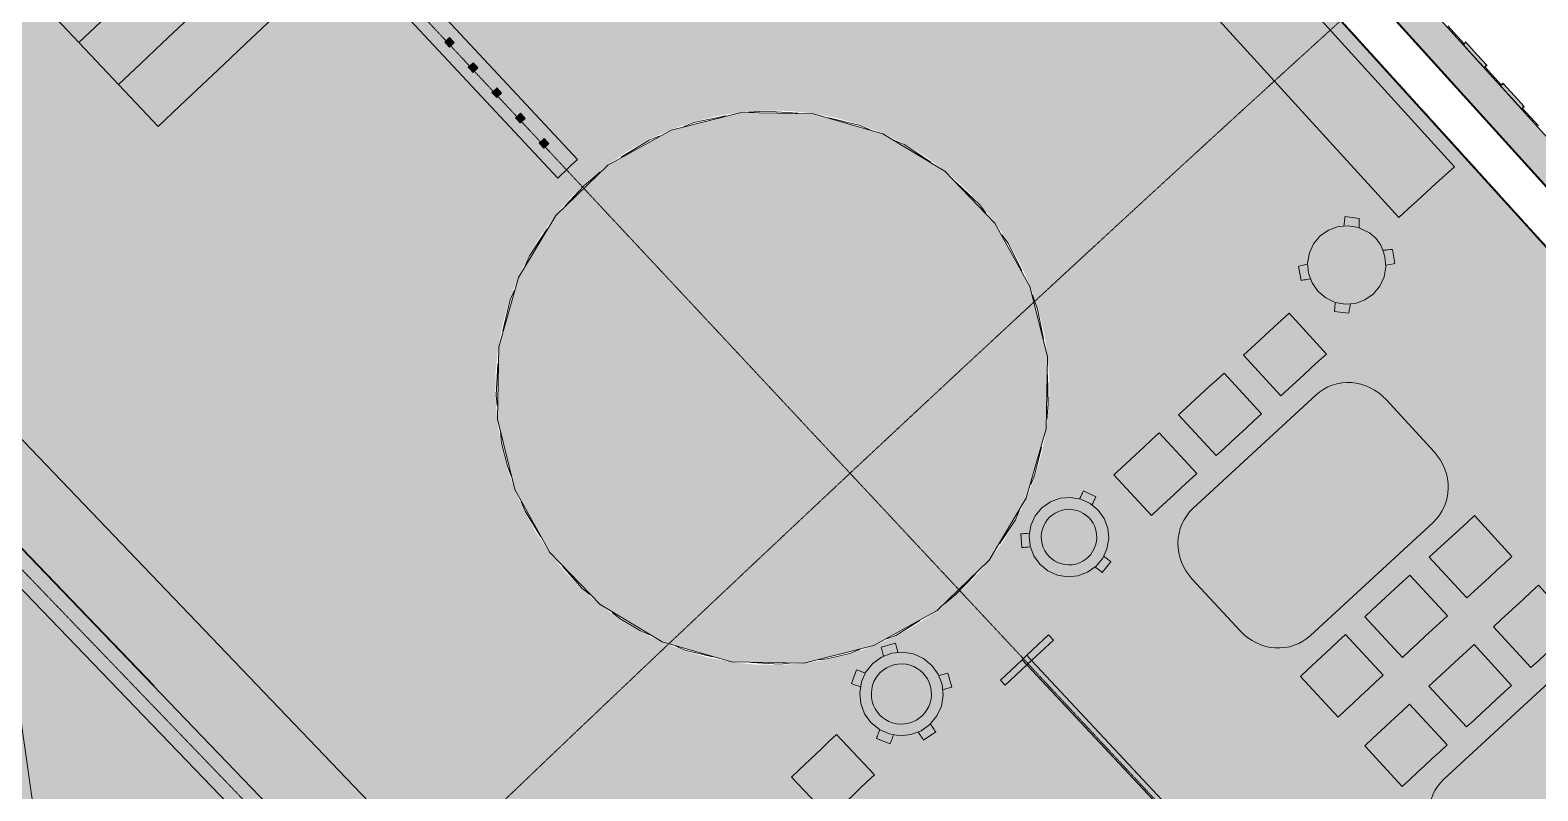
# Model space of a CAD drawing. Header units: millimetres. Extents: x -31757 to 121236, y -27283 to 63658.
# Drawn here: x 64712 to 71250, y 45878 to 49174 of the extents above; entities that cross this region are included whole.
import ezdxf

# ---------------------------------------------------------------- set-up
doc = ezdxf.new("R2010")
doc.units = ezdxf.units.MM
doc.linetypes.add('DASHDOT', pattern=[3.556, 2.54, -0.508, 0, -0.508])
for name, color, linetype, lineweight in [('01_切断（構造・壁）', 7, 'Continuous', 35), ('02_切断（家具）', 8, 'Continuous', 18), ('06_部屋の色', 8, 'Continuous', 0), ('10_見えがかり', 7, 'Continuous', 13), ('11_見えがかり（家具）', 8, 'Continuous', 9), ('40_通り芯', 1, 'DASHDOT', 9), ('70_断面の位置', 6, 'DASHDOT', 9)]:
    doc.layers.add(name, color=color, linetype=linetype, lineweight=lineweight)

msp = doc.modelspace()

# ---------------------------------------------------------------- hatches: boundary and pattern name
at = {"layer": '01_切断（構造・壁）'}
for points in [[(70565, 49510.1), (73320.2, 46470.6), (73321.4, 46469.1), (73321.4, 46469.1), (73321.4, 46469.1), (73320.1, 46467.8), (73308.5, 46457.3), (73267.7, 46420.3), (73215.3, 46372.8), (73213.8, 46371.6), (73212.5, 46373), (70457.2, 49412.7), (68151, 51956.8), (66058.9, 54264.9), (65921.6, 54416.4), (65920.4, 54417.8), (65920.4, 54417.8), (65920.4, 54417.8), (65921.7, 54419.1), (65946.3, 54441.4), (65985.6, 54477), (65985.7, 54477.2), (66026.5, 54514.1), (66026.5, 54514.1), (66026.5, 54514.1), (66027.9, 54515.3), (66027.9, 54515.3), (66027.9, 54515.3), (66029.2, 54514), (66769.2, 53697.6), (70454.3, 49632.2), (70540, 49537.6), (70564.8, 49510.3), (70564.8, 49510.3)], [(70986.5, 49067.4), (71027.8, 49021.9), (71022.7, 49017.3), (71016.7, 49011.8), (70975.4, 49057.3), (70926, 49111.8), (70931.1, 49116.4), (70937.1, 49121.9)], [(71148.4, 48888.8), (71189.9, 48843.1), (71184.8, 48838.4), (71178.8, 48833), (71137.3, 48878.8), (71088.1, 48933), (71093.2, 48937.6), (71099.2, 48943.1)]]:
    msp.add_hatch(color=7, dxfattribs=at).paths.add_polyline_path(points)
at = {"layer": '02_切断（家具）'}
for points in [[(66509.6, 49122.3), (66526.3, 49137.9), (66530.9, 49142.2), (66547, 49125.1), (66551.4, 49120.3), (66534.8, 49104.7), (66530.1, 49100.4), (66514.1, 49117.5)], [(66612.1, 49012.7), (66628.7, 49028.3), (66633.4, 49032.7), (66649.4, 49015.6), (66653.9, 49010.8), (66637.2, 48995.2), (66632.6, 48990.8), (66616.6, 49007.9)], [(66714.5, 48903.2), (66731.1, 48918.7), (66735.8, 48923.1), (66751.8, 48906), (66756.3, 48901.2), (66739.7, 48885.7), (66735, 48881.3), (66719.1, 48898.3)], [(66817, 48793.6), (66833.6, 48809.1), (66838.3, 48813.5), (66854.2, 48796.5), (66858.8, 48791.6), (66842.2, 48776.1), (66837.5, 48771.7), (66821.6, 48788.8)], [(66919.5, 48684.1), (66936, 48699.5), (66940.7, 48704), (66956.6, 48687), (66961.2, 48682.1), (66944.7, 48666.6), (66940, 48662.2), (66924.1, 48679.2)]]:
    msp.add_hatch(color=8, dxfattribs=at).paths.add_polyline_path(points)
at = {"layer": '06_部屋の色', "true_color": 0xe9dfcf}
for points in [[(65518, 54580.1), (74066.1, 45167.3), (73035.6, 44217.5), (73059.3, 44191.8), (72028.9, 43242.2), (72005, 43267.7), (68750.7, 46747.5), (68802.2, 46797.3), (68871, 46876.4), (68932.6, 46961.2), (68986.6, 47051.1), (69032.6, 47145.3), (69070.2, 47243.1), (69099, 47343.9), (69119, 47446.8), (69130, 47551.1), (69131.8, 47655.9), (69124.5, 47760.5), (69108.1, 47864), (69082.8, 47965.7), (69048.6, 48064.8), (69006, 48160.6), (68955.2, 48252.3), (68896.6, 48339.2), (68830.6, 48420.7), (68757.8, 48496.1), (68678.6, 48564.8), (68593.8, 48626.5), (68504, 48680.4), (68409.8, 48726.4), (68311.9, 48764), (68211.1, 48792.9), (68108.2, 48812.9), (68004, 48823.8), (67899.1, 48825.7), (67794.6, 48818.3), (67691, 48801.9), (67589.3, 48776.6), (67490.2, 48742.5), (67394.4, 48699.8), (67302.7, 48649), (67215.8, 48590.4), (67134.4, 48524.4), (67110.5, 48501.4), (63320, 52554.5)], [(61585.6, 50908.4), (63320, 52554.5), (67110.5, 48501.4), (67059, 48451.6), (66990.2, 48372.5), (66928.6, 48287.7), (66874.6, 48197.8), (66828.6, 48103.6), (66791.1, 48005.7), (66762.2, 47904.9), (66742.2, 47802), (66731.2, 47697.8), (66729.4, 47593), (66736.7, 47488.4), (66753.1, 47384.9), (66778.4, 47283.1), (66812.6, 47184), (66855.2, 47088.3), (66906, 46996.6), (66964.7, 46909.7), (67030.6, 46828.2), (67103.4, 46752.8), (67182.6, 46684), (67267.4, 46622.4), (67357.2, 46568.4), (67451.5, 46522.4), (67549.3, 46484.9), (67650.1, 46456), (67753, 46436), (67857.2, 46425), (67962.1, 46423.2), (68066.6, 46430.5), (68170.2, 46446.9), (68271.9, 46472.3), (68371, 46506.4), (68466.8, 46549), (68558.5, 46599.9), (68645.4, 46658.5), (68726.8, 46724.4), (68750.7, 46747.5), (72005, 43267.7), (70988.4, 42303), (71012.5, 42277.6), (69996.1, 41313.1), (69971.8, 41338.3), (60493.7, 51180.5), (60929.3, 51593.9)], [(67967.2, 39379.3), (58346, 49081.7), (60493.7, 51180.5), (69971.8, 41338.3), (68969.5, 40358.8), (68994, 40333.7), (67991.8, 39354.4)]]:
    msp.add_hatch(color=8, dxfattribs=at).paths.add_polyline_path(points)
at = {"layer": '06_部屋の色', "true_color": 0x6fa96e}
h = msp.add_hatch(color=8, dxfattribs=at)
h.paths.add_polyline_path([(63901.6, 51933.9), (64015.3, 52040.2), (64244.4, 52253.9), (64474, 52467.2), (64703.8, 52680.2), (64934, 52892.8), (65164.5, 53105), (65395.3, 53316.9), (65626.5, 53528.5), (65857.9, 53739.7), (66089.8, 53950.5), (73081.4, 46251.4), (72861.5, 46051.3), (72641.8, 45851), (72422.5, 45650.2), (72203.5, 45449.2), (71984.8, 45247.8), (71766.4, 45046), (71548.3, 44843.9), (71330.5, 44641.5), (71113, 44438.8), (71005.1, 44337.9), (71005.1, 44337.9), (71005.1, 44337.9), (71005.1, 44337.9), (70895.9, 44235.7), (70679, 44032.3), (70462.5, 43828.5), (70246.3, 43624.4), (70030.4, 43420), (69814.8, 43215.3), (69599.5, 43010.2), (69384.6, 42804.8), (69169.9, 42599), (68955.6, 42393), (61741.6, 49884.2), (61967.4, 50101.3), (62193.6, 50318.2), (62420.2, 50534.6), (62647.1, 50750.8), (62874.3, 50966.6), (63101.8, 51182), (63329.7, 51397.1), (63557.9, 51611.8), (63786.4, 51826.2), (63897.9, 51930.5)])
h.paths.add_polyline_path([(66729.4, 47593), (66736.7, 47488.4), (66753.1, 47384.9), (66778.4, 47283.1), (66812.6, 47184), (66855.2, 47088.3), (66906, 46996.6), (66964.7, 46909.7), (67030.6, 46828.2), (67103.4, 46752.8), (67182.6, 46684), (67267.4, 46622.4), (67357.2, 46568.4), (67451.5, 46522.4), (67549.3, 46484.9), (67650.1, 46456), (67753, 46436), (67857.2, 46425), (67962.1, 46423.2), (68066.6, 46430.5), (68170.2, 46446.9), (68271.9, 46472.3), (68371, 46506.4), (68466.8, 46549), (68558.5, 46599.9), (68645.4, 46658.5), (68726.8, 46724.4), (68747.7, 46744.6), (68751.3, 46748), (68751.3, 46748), (68802.2, 46797.3), (68871, 46876.4), (68932.6, 46961.2), (68986.6, 47051.1), (69032.6, 47145.3), (69070.2, 47243.1), (69099, 47343.9), (69119, 47446.8), (69130, 47551.1), (69131.8, 47655.9), (69124.5, 47760.5), (69108.1, 47864), (69082.8, 47965.7), (69048.6, 48064.8), (69006, 48160.6), (68955.2, 48252.3), (68896.6, 48339.2), (68830.6, 48420.7), (68757.8, 48496.1), (68678.6, 48564.8), (68593.8, 48626.5), (68504, 48680.4), (68409.8, 48726.4), (68311.9, 48764), (68211.1, 48792.9), (68108.2, 48812.9), (68004, 48823.8), (67899.1, 48825.7), (67794.6, 48818.3), (67691, 48801.9), (67589.3, 48776.6), (67490.2, 48742.5), (67394.4, 48699.8), (67302.7, 48649), (67215.8, 48590.4), (67134.4, 48524.4), (67111.1, 48501.9), (67059, 48451.6), (66990.2, 48372.5), (66928.6, 48287.7), (66874.6, 48197.8), (66828.6, 48103.6), (66791.1, 48005.7), (66762.2, 47904.9), (66742.2, 47802), (66731.2, 47697.8)], flags=0)
msp.add_hatch(color=8, dxfattribs=at).paths.add_polyline_path([(67491, 48740.5), (67794.9, 48816.3), (68108.1, 48810.8), (68409.3, 48724.5), (68677.8, 48563.1), (68895.4, 48337.8), (69047.3, 48063.8), (69123, 47759.9), (69117.6, 47446.6), (69031.2, 47145.5), (68869.9, 46877), (68644.5, 46659.4), (68370.6, 46507.5), (68066.6, 46431.7), (67753.4, 46437.2), (67452.3, 46523.5), (67183.7, 46684.9), (66966.1, 46910.2), (66814.3, 47184.2), (66738.5, 47488.2), (66743.9, 47801.4), (66830.3, 48102.5), (66991.6, 48371), (67217, 48588.6)])
at = {"layer": '06_部屋の色', "true_color": 0xd5ebee}
msp.add_hatch(color=8, dxfattribs=at).paths.add_polyline_path([(68208.2, 41669.4), (68101.8, 41565.7), (67995.4, 41461.9), (67942.1, 41409.8), (64447.6, 44985.9), (64100.2, 47434.9), (68955.6, 42393), (68848.6, 42289.8), (68741.7, 42186.6), (68634.8, 42083.3), (68528.1, 41980), (68421.4, 41876.5), (68314.8, 41773)])

# ---------------------------------------------------------------- linework, layer by layer
at = {"layer": '01_切断（構造・壁）'}
for points in [[(70565, 49510.1), (73320.2, 46470.6)], [(73212.5, 46373), (70457.2, 49412.7)], [(70986.5, 49067.4), (71027.8, 49021.9), (71022.7, 49017.3), (71016.7, 49011.8), (70975.4, 49057.3), (70926, 49111.8), (70931.1, 49116.4), (70937.1, 49121.9), (70986.5, 49067.4)], [(71148.4, 48888.8), (71189.9, 48843.1), (71184.8, 48838.4), (71178.8, 48833), (71137.3, 48878.8), (71088.1, 48933), (71093.2, 48937.6), (71099.2, 48943.1), (71148.4, 48888.8)], [(68835.3, 42603.2), (68822.3, 42590.6), (68781.6, 42551.5), (68752.7, 42523.6), (68750.3, 42521.3), (68468.2, 42814.1), (66969.8, 44369.2), (66969.8, 44369.2), (63917.5, 47537), (63961.5, 47579.3), (64002.3, 47618.7), (64005.4, 47621.7), (64028.3, 47597.8), (66421.8, 45110.9), (66421.8, 45110.9), (68835.3, 42603.2), (68835.3, 42603.2), (68835.3, 42603.2)]]:
    msp.add_lwpolyline(points, dxfattribs=at)
at = {"layer": '02_切断（家具）'}
for points in [[(66509.6, 49122.3), (66526.3, 49137.9), (66530.9, 49142.2), (66547, 49125.1), (66551.4, 49120.3), (66534.8, 49104.7), (66530.1, 49100.4), (66514.1, 49117.5), (66509.6, 49122.3)], [(66612.1, 49012.7), (66628.7, 49028.3), (66633.4, 49032.7), (66649.4, 49015.6), (66653.9, 49010.8), (66637.2, 48995.2), (66632.6, 48990.8), (66616.6, 49007.9), (66612.1, 49012.7)], [(66714.5, 48903.2), (66731.1, 48918.7), (66735.8, 48923.1), (66751.8, 48906), (66756.3, 48901.2), (66739.7, 48885.7), (66735, 48881.3), (66719.1, 48898.3), (66714.5, 48903.2)], [(66817, 48793.6), (66833.6, 48809.1), (66838.3, 48813.5), (66854.2, 48796.5), (66858.8, 48791.6), (66842.2, 48776.1), (66837.5, 48771.7), (66821.6, 48788.8), (66817, 48793.6)], [(66919.5, 48684.1), (66936, 48699.5), (66940.7, 48704), (66956.6, 48687), (66961.2, 48682.1), (66944.7, 48666.6), (66940, 48662.2), (66924.1, 48679.2), (66919.5, 48684.1)]]:
    msp.add_lwpolyline(points, dxfattribs=at)
at = {"layer": '10_見えがかり'}
for points in [[(72947.8, 46403), (65784.7, 54290.8), (65919.8, 54413.3), (73213.6, 46367.3), (73325.7, 46468.9), (73289.4, 46509)], [(70928, 49116.3), (70859.3, 49192.1)], [(71090, 48937.4), (71021.3, 49013.3)], [(67546, 48756.3), (67590.2, 48773.7), (67729.4, 48802)], [(67828.6, 48817.7), (67899.2, 48822.7), (68040.4, 48814)], [(68174.6, 48793.9), (68310.9, 48761.1), (68353.9, 48742.4)], [(71252, 48758.6), (71183.3, 48834.4)], [(67274.7, 48622.9), (67395.8, 48697.1), (67439.9, 48714.5)], [(68460.1, 48696.3), (68502.5, 48677.8), (68618, 48601.4)], [(67031.6, 48412.4), (67113.2, 48499.7), (67183.8, 48559.4)], [(68729.5, 48512.4), (68828.3, 48418.7), (68855.4, 48382.1)], [(66858.6, 48153.5), (66877.2, 48196.4), (66954.4, 48313)], [(68926, 48286.6), (68952.6, 48250.7), (69012.3, 48131)], [(66761.7, 47870.5), (66793.9, 48004.8)], [(66793.9, 48004.8), (66812.3, 48047.1)], [(69058.5, 48026.9), (69079.9, 47964.9), (69106, 47836.3)], [(66737.5, 47548), (66732.4, 47593), (66740.7, 47728.5)], [(69123.6, 47679.8), (69127, 47551.2), (69120.3, 47487.2)], [(66797.6, 47242.6), (66781.3, 47284), (66756, 47385.5), (66751, 47429.7)], [(69096.8, 47366.9), (69067.3, 47244.1), (69050.5, 47205.4)], [(66926.2, 46978.2), (66857.9, 47089.6), (66841.9, 47130.2)], [(69000.6, 47090.6), (68984, 47052.5), (68915.3, 46948.7)], [(67139, 46728.3), (67105.5, 46755), (67020.6, 46850.9)], [(68809.6, 46816), (68724.8, 46726.7), (68677, 46687.9)], [(67397.3, 46554.3), (67358.7, 46571), (67269, 46624.9), (67236.1, 46651.1)], [(68569.8, 46615.6), (68465.4, 46551.7), (68427.4, 46536.7)], [(67671, 46458.7), (67550.3, 46487.7), (67512.2, 46504.3)], [(68309.1, 46490.1), (68271, 46475.1), (68169.6, 46449.8), (68129, 46445.2)], [(68002.8, 46430.8), (67962, 46426.2), (67839.3, 46433.7)]]:
    msp.add_lwpolyline(points, dxfattribs=at)
at = {"layer": '11_見えがかり（家具）'}
for points in [[(64002.3, 51913.5), (67086.1, 48614), (67071.1, 48600), (67057, 48586.8), (67042.8, 48573.5), (67028.6, 48560.3)], [(67028.6, 48560.3), (67014.5, 48547), (66999.5, 48533), (63913.7, 51830.6)], [(70687, 48399.2), (70646.9, 48362.6), (69434.2, 49692.8), (69515.1, 49766.5), (69596.1, 49840.2), (69636.6, 49877), (69677.1, 49913.8), (70887.6, 48581.7), (70847.4, 48545.2), (70807.3, 48508.7), (70767.2, 48472.2), (70727.1, 48435.7), (70687, 48399.2)], [(65323.7, 49837.8), (65493.5, 49657), (65398.4, 49567.7), (65303.3, 49478.2), (65208.3, 49388.8), (65113.4, 49299.2), (65018.5, 49209.6), (64923.7, 49120), (64753.2, 49300.1)], [(65494.9, 49655.6), (65664.6, 49474.8), (65569.6, 49385.5), (65474.7, 49296.2), (65379.8, 49206.8), (65285, 49117.4), (65190.2, 49027.9), (65095.5, 48938.4), (64925, 49118.5)], [(65666, 49473.3), (65835.7, 49292.5), (65740.8, 49203.4), (65646, 49114.2), (65551.3, 49024.9), (65456.6, 48935.6), (65361.9, 48846.2), (65267.3, 48756.8), (65096.9, 48936.9)], [(67491, 48740.5), (67794.9, 48816.3), (68108.1, 48810.8), (68409.3, 48724.5), (68677.8, 48563.1), (68895.4, 48337.8), (69047.3, 48063.8), (69123, 47759.9), (69117.6, 47446.6), (69031.2, 47145.5), (68869.9, 46877), (68644.5, 46659.4), (68370.6, 46507.5), (68066.6, 46431.7), (67753.4, 46437.2), (67452.3, 46523.5), (67183.7, 46684.9), (66966.1, 46910.2), (66814.3, 47184.2), (66738.5, 47488.2), (66743.9, 47801.4), (66830.3, 48102.5), (66991.6, 48371), (67217, 48588.6), (67491, 48740.5)], [(70342, 48307.6), (70383.6, 48322.5), (70427.7, 48326.1), (70471.4, 48318.2), (70485, 48311.8), (70486.6, 48311.5), (70519.7, 48295.9), (70547.7, 48272.3), (70568.8, 48242.3), (70581.4, 48207.9), (70581.5, 48206.2), (70586.7, 48192.2), (70590.7, 48147.9), (70583.2, 48104.3), (70564.6, 48064.1), (70536.2, 48030.3), (70500, 48005.1), (70458.4, 47990.1), (70414.2, 47986.5), (70370.5, 47994.5), (70330.3, 48013.5), (70296.2, 48042.2), (70270.6, 48078.7), (70255.3, 48120.5), (70251.3, 48164.7), (70258.8, 48208.4), (70277.4, 48248.5), (70305.7, 48282.3), (70342, 48307.6)], [(70408.8, 48326.6), (70409.4, 48332), (70410, 48337.4), (70410.6, 48342.8), (70411.2, 48348.3), (70412.4, 48359.1), (70413, 48364.6)], [(70413, 48364.6), (70413.2, 48364.8), (70413.3, 48364.9), (70413.4, 48365), (70413.5, 48365.1), (70413.7, 48365.1), (70413.8, 48365.2), (70413.9, 48365.3), (70414, 48365.4), (70414.1, 48365.5), (70414.3, 48365.7), (70475.2, 48358.3), (70475.1, 48353.4), (70475, 48348.5), (70474.9, 48338.6), (70474.8, 48333.6), (70474.8, 48328.7), (70474.7, 48323.7), (70474.7, 48318.9)], [(70578.9, 48219.8), (70580.2, 48219.9), (70585, 48220.3), (70589.8, 48220.8), (70594.7, 48221.3), (70599.5, 48221.8), (70609.2, 48222.7), (70618.9, 48223.6), (70630.2, 48163.2), (70630, 48163.1), (70629.9, 48163), (70629.6, 48162.7), (70629.4, 48162.5), (70629.2, 48162.3), (70629.1, 48162.2), (70629, 48162.1), (70623.6, 48161.2), (70592, 48155.5)], [(70262, 48096.5), (70261.5, 48096.4), (70256.1, 48095.5), (70245.4, 48093.6), (70240, 48092.6), (70234.6, 48091.6), (70229.2, 48090.7), (70223.9, 48089.7), (70212.5, 48150.1), (70212.6, 48150.2), (70212.7, 48150.3), (70212.8, 48150.4), (70212.9, 48150.5)], [(70212.9, 48150.5), (70213, 48150.6), (70213.1, 48150.7), (70213.2, 48150.8), (70213.4, 48150.8), (70213.5, 48150.9), (70213.6, 48151), (70213.7, 48151.1), (70213.8, 48151.2), (70219.7, 48152.7), (70231.5, 48155.6), (70237.4, 48157), (70243.3, 48158.5), (70249.3, 48159.9), (70249.7, 48160)], [(70436.9, 47986.4), (70436.5, 47984.3), (70435.4, 47978.4), (70433.1, 47966.5), (70432, 47960.6), (70430.8, 47954.7), (70429.7, 47948.8), (70429.6, 47948.7), (70429.5, 47948.6), (70429.4, 47948.5), (70429.3, 47948.4), (70429.1, 47948.2), (70429, 47948.1), (70428.9, 47948), (70428.8, 47947.9), (70428.7, 47947.8), (70428.6, 47947.7), (70428.5, 47947.6), (70367.6, 47955), (70368.2, 47960.4), (70368.8, 47965.9), (70370, 47976.7), (70371.2, 47987.6)], [(70371.2, 47987.6), (70371.7, 47992.2)], [(70168.7, 47619.6), (70135.8, 47589.4), (69973.3, 47766), (70006.2, 47796.3), (70104.8, 47886.9), (70137.8, 47917.2), (70170.7, 47947.4), (70332.9, 47770.5), (70300.1, 47740.4), (70267.2, 47710.2), (70234.3, 47680), (70201.5, 47649.8), (70168.7, 47619.6)], [(69887.5, 47360.5), (69854.7, 47330.2), (69691.8, 47506.5), (69724.6, 47536.8), (69823.1, 47627.7), (69856, 47658), (69888.8, 47688.2), (70051.4, 47511.7), (70018.6, 47481.5), (69985.8, 47451.2), (69953, 47421), (69920.2, 47390.7), (69887.5, 47360.5)], [(69690.3, 46973.8), (69693.7, 46994.5), (69699.1, 47014.7), (69706.5, 47034.1), (69715.8, 47052.7), (69727, 47070.1), (69739.8, 47086.3), (69754.2, 47101.1), (70287.9, 47593.4), (70303.8, 47606.6), (70321, 47618.1), (70339.3, 47627.7), (70358.5, 47635.5), (70378.5, 47641.3), (70399, 47645.1), (70419.9, 47646.8), (70441, 47646.5), (70462, 47644.1), (70482.8, 47639.6), (70503.1, 47633.1), (70522.8, 47624.7), (70541.6, 47614.4), (70559.5, 47602.4), (70576.2, 47588.7), (70591.5, 47573.4), (70801, 47345), (70814.8, 47328.4), (70827, 47310.6), (70837.5, 47291.8), (70846.1, 47272.1), (70852.9, 47251.8), (70857.6, 47231), (70860.3, 47210), (70860.9, 47188.9), (70859.5, 47167.9), (70856, 47147.2), (70850.6, 47127.1), (70843.1, 47107.8), (70833.8, 47089.3), (70822.7, 47072), (70809.8, 47055.9), (70795.4, 47041.2), (70263.7, 46550.7), (70247.9, 46537.6), (70230.9, 46526.1), (70212.7, 46516.4), (70193.5, 46508.6), (70173.6, 46502.7), (70153.2, 46498.9), (70132.3, 46497.1), (70111.3, 46497.3), (70090.3, 46499.7), (70069.5, 46504.1), (70049.2, 46510.5), (70029.5, 46518.8), (70010.6, 46529), (69992.6, 46540.9), (69975.9, 46554.5), (69960.5, 46569.7), (69749.6, 46796.9), (69735.7, 46813.4), (69723.4, 46831.1), (69712.8, 46849.9), (69704.1, 46869.5), (69697.3, 46889.8), (69692.5, 46910.6), (69689.7, 46931.6), (69689, 46952.8), (69690.3, 46973.8)], [(64360.6, 47408.3), (64440.3, 47484.9), (64480.1, 47523.1), (64520, 47561.3), (66735.2, 45252), (66695.9, 45214.4), (66656.7, 45176.8), (66617.6, 45139.1), (66578.4, 45101.5), (66539.2, 45063.8), (66503.2, 45029.2)], [(65249.2, 46332.3), (64285.1, 47335.6), (64320.8, 47370), (64360.6, 47408.3)], [(69606.8, 47100.8), (69574, 47070.5), (69410.8, 47246.5), (69443.6, 47276.8), (69541.9, 47367.9), (69574.7, 47398.2), (69607.5, 47428.6), (69770.4, 47252.4), (69737.7, 47222.1), (69704.9, 47191.8), (69672.2, 47161.4), (69639.5, 47131.1), (69606.8, 47100.8)], [(69136, 47129.7), (69178.1, 47145.4), (69222.9, 47149.6), (69267.3, 47142.1), (69308.2, 47123.4), (69342.9, 47094.8), (69369, 47058.1), (69384.7, 47016), (69388.9, 46971.2), (69381.4, 46926.8), (69362.7, 46885.9), (69334.1, 46851.2), (69297.4, 46825.1), (69255.3, 46809.4), (69210.5, 46805.2), (69166.1, 46812.6), (69125.2, 46831.3), (69090.5, 46860), (69064.4, 46896.6), (69048.7, 46938.8), (69044.5, 46983.6), (69051.9, 47028), (69070.6, 47068.9), (69099.3, 47103.6), (69136, 47129.7)], [(69264, 47144.7), (69265.8, 47148.3), (69268.1, 47153.2), (69272.8, 47163), (69275.1, 47167.9), (69277.5, 47172.8), (69279.8, 47177.7)], [(69279.8, 47177.7), (69333.4, 47152), (69331, 47147.1), (69328.7, 47142.2), (69326.4, 47137.3), (69321.7, 47127.5), (69319.3, 47122.6), (69317.3, 47118.5)], [(69114.2, 47040.4), (69122.5, 47052.3), (69132.2, 47063.1), (69143.7, 47073), (69156.7, 47081.7), (69171.2, 47088.8), (69186.8, 47093.9), (69203.1, 47096.9), (69219.6, 47097.7), (69236, 47096.2), (69251.7, 47092.5), (69266.3, 47087), (69279.7, 47079.9), (69291.6, 47071.6), (69302.4, 47061.9), (69312.3, 47050.4), (69321, 47037.4), (69328.1, 47022.9), (69333.2, 47007.3), (69336.2, 46991), (69337, 46974.5), (69335.5, 46958.1), (69331.8, 46942.4), (69326.3, 46927.7), (69319.2, 46914.4), (69310.9, 46902.5), (69301.2, 46891.7), (69289.7, 46881.8), (69276.7, 46873.1), (69262.2, 46866), (69246.6, 46860.8), (69230.3, 46857.8), (69213.8, 46857.1), (69197.4, 46858.6), (69181.7, 46862.3), (69167, 46867.8), (69153.7, 46874.9), (69141.8, 46883.2), (69131, 46892.9), (69121.1, 46904.4), (69112.4, 46917.4), (69105.3, 46931.9), (69100.1, 46947.5), (69097.1, 46963.8), (69096.4, 46980.3), (69097.9, 46996.7), (69101.6, 47012.4), (69107.1, 47027), (69114.2, 47040.4)], [(70974.2, 46743.7), (70941.6, 46713.7), (70779.1, 46890.3), (70811.7, 46920.4), (70909.8, 47010.5), (70942.5, 47040.5), (70975.2, 47070.5), (71137.5, 46893.7), (71104.8, 46863.7), (71072.1, 46833.7), (71039.5, 46803.7), (71006.8, 46773.7), (70974.2, 46743.7)], [(69048.1, 46934.7), (69038.7, 46934), (69033.3, 46933.6), (69027.9, 46933.2), (69022.5, 46932.8), (69011.7, 46931.9), (69007.1, 46991.2), (69012.5, 46991.6)], [(69012.5, 46991.6), (69017.9, 46992), (69023.4, 46992.4), (69028.8, 46992.8), (69034.2, 46993.2), (69044.2, 46994)], [(69368.6, 46894), (69372.2, 46891.1), (69376.5, 46887.7), (69380.7, 46884.3), (69384.9, 46881), (69389.2, 46877.6), (69393.4, 46874.2), (69397.6, 46870.8), (69360.6, 46824.4), (69356.3, 46827.8), (69352.1, 46831.2), (69343.6, 46837.9), (69339.4, 46841.3), (69335.1, 46844.7), (69332, 46847.2)], [(64187.8, 46797.2), (64578.3, 46840.6), (64829.1, 45078.7), (64440.4, 45034.7), (64187.8, 46797.2)], [(70694.7, 46486.2), (70662.1, 46456.1), (70499.3, 46632.4), (70531.9, 46662.5), (70629.8, 46752.8), (70662.4, 46782.9), (70695.1, 46813), (70857.7, 46636.5), (70825.1, 46606.4), (70792.5, 46576.4), (70759.9, 46546.3), (70727.3, 46516.2), (70694.7, 46486.2)], [(71251.8, 46441.9), (71219.2, 46412), (71056.7, 46588.6), (71089.3, 46618.6), (71187.1, 46708.5), (71219.8, 46738.5), (71252.4, 46768.5), (71414.7, 46591.6), (71382.1, 46561.7), (71349.5, 46531.8), (71316.9, 46501.8), (71284.3, 46471.9), (71251.8, 46441.9)], [(69035.5, 46466.6), (69128.3, 46553.3), (69148.8, 46531.4), (69056, 46444.7)], [(70415.7, 46228.1), (70383.2, 46197.9), (70220, 46373.9), (70252.6, 46404.1), (70350.3, 46494.6), (70382.9, 46524.7), (70415.5, 46554.9), (70578.4, 46378.7), (70545.9, 46348.6), (70513.3, 46318.5), (70480.8, 46288.3), (70448.2, 46258.2), (70415.7, 46228.1)], [(68402.6, 46501), (68464.2, 46517.5), (68465.7, 46511.9), (68467.1, 46506.5), (68468.7, 46500.8), (68470.2, 46495.2), (68471.7, 46489.6), (68474.6, 46478.5)], [(68412.8, 46462.5), (68410, 46473.2), (68408.5, 46478.7), (68407, 46484.3), (68405.6, 46489.9), (68404.1, 46495.4), (68402.6, 46501)], [(70972.8, 46184.9), (70940.3, 46154.9), (70777.5, 46331.2), (70810, 46361.3), (70907.7, 46451.4), (70940.3, 46481.4), (70972.9, 46511.4), (71135.5, 46334.9), (71102.9, 46304.9), (71070.4, 46275), (71037.9, 46245), (71005.4, 46214.9), (70972.8, 46184.9)], [(68404.3, 46457.2), (68448.5, 46473.9), (68495.5, 46478.6), (68542.1, 46471), (68585.2, 46451.6), (68621.8, 46421.7), (68649.4, 46383.3), (68666.1, 46339.1), (68670.8, 46292.1), (68663.2, 46245.5), (68643.8, 46202.4), (68613.8, 46165.8), (68575.5, 46138.2), (68531.3, 46121.5), (68484.3, 46116.8), (68437.6, 46124.4), (68394.6, 46143.8), (68358, 46173.7), (68330.4, 46212.1), (68313.7, 46256.3), (68309, 46303.3), (68316.6, 46349.9), (68336, 46393), (68365.9, 46429.6), (68404.3, 46457.2)], [(68378.8, 46366), (68387.9, 46378.9), (68398.4, 46390.5), (68410.8, 46401.3), (68424.9, 46410.7), (68440.6, 46418.4), (68457.5, 46424), (68475.1, 46427.2), (68493.1, 46428), (68510.8, 46426.4), (68527.8, 46422.4), (68543.7, 46416.4), (68558.2, 46408.7), (68571, 46399.7), (68582.7, 46389.2), (68593.5, 46376.8), (68602.9, 46362.7), (68610.6, 46347), (68616.2, 46330.1), (68619.4, 46312.5), (68620.2, 46294.5), (68618.6, 46276.8), (68614.6, 46259.8), (68608.6, 46243.9), (68600.9, 46229.4), (68591.9, 46216.5), (68581.4, 46204.8), (68569, 46194.1), (68554.9, 46184.7), (68539.2, 46177), (68522.3, 46171.4), (68504.6, 46168.2), (68486.7, 46167.4), (68469, 46169), (68452, 46173), (68436.1, 46178.9), (68421.6, 46186.6), (68408.7, 46195.7), (68397, 46206.2), (68386.3, 46218.6), (68376.9, 46232.7), (68369.2, 46248.4), (68363.6, 46265.3), (68360.4, 46282.9), (68359.6, 46300.9), (68361.2, 46318.6), (68365.2, 46335.6), (68371.1, 46351.5), (68378.8, 46366)], [(68919, 46357.5), (69011.7, 46444.2)], [(69032.2, 46422.3), (68939.5, 46335.6), (68919, 46357.5)], [(69013.1, 46445.6), (69034.1, 46465.2), (69054.6, 46443.3), (69033.6, 46423.7), (69013.1, 46445.6)], [(69809.3, 45594.4), (69035, 46422.2)], [(69055.9, 46441.8), (69830.1, 45613.9)], [(68311.1, 46329), (68305.7, 46330.9), (68294.9, 46334.9), (68284.1, 46338.8), (68278.7, 46340.8), (68273.3, 46342.8), (68295.1, 46402.7), (68300.6, 46400.7), (68306, 46398.8)], [(68306, 46398.8), (68311.4, 46396.8), (68322.2, 46392.8), (68327.6, 46390.9), (68332.1, 46389.2)], [(68653.6, 46377.7), (68658.4, 46379), (68663.9, 46380.6), (68691.6, 46388.5), (68709.2, 46327.2), (68703.6, 46325.6), (68698.1, 46324), (68692.6, 46322.4), (68687, 46320.9), (68681.5, 46319.3), (68675.9, 46317.7), (68670.4, 46316.1)], [(70778.1, 45800.5), (70781.4, 45821.1), (70786.8, 45841.2), (70794.1, 45860.5), (70803.2, 45879), (70814.2, 45896.3), (70826.9, 45912.4), (70841.2, 45927), (71370.6, 46415.4)], [(70694.4, 45927.4), (70662, 45897.3), (70498.8, 46073.3), (70531.3, 46103.4), (70628.8, 46193.7), (70661.3, 46223.8), (70693.8, 46253.9), (70856.8, 46077.7), (70824.3, 46047.6), (70791.8, 46017.6), (70759.4, 45987.5), (70726.9, 45957.5), (70694.4, 45927.4)], [(68616.8, 46166.3), (68625.8, 46153), (68629, 46148.2), (68632.2, 46143.4), (68633.8, 46141.1), (68635.4, 46138.7), (68638.6, 46133.9), (68585.7, 46098.3), (68582.5, 46103), (68579.3, 46107.8), (68576.1, 46112.6), (68572.8, 46117.4), (68566.4, 46126.9), (68563.3, 46131.5)], [(68210.9, 45794.2), (68178.5, 45763.6), (68013.6, 45938), (68046, 45968.7), (68143.5, 46060.7), (68175.9, 46091.3), (68208.4, 46122), (68373.1, 45947.4), (68340.6, 45916.8), (68308.2, 45886.1), (68275.8, 45855.5), (68243.3, 45824.9), (68210.9, 45794.2)], [(68455.5, 46119.5), (68453.4, 46114.2), (68451.4, 46108.8), (68449.3, 46103.4), (68447.2, 46098), (68445.2, 46092.7), (68443.1, 46087.3), (68441, 46081.9), (68381.5, 46104.8), (68383.5, 46110.2), (68385.6, 46115.6), (68387.7, 46120.9), (68389.8, 46126.3), (68391.8, 46131.7), (68393.9, 46137.1), (68395.5, 46141.2)]]:
    msp.add_lwpolyline(points, dxfattribs=at)
at = {"layer": '40_通り芯'}
for points in [[(76312.6, 42701.8), (63270.8, 57063.9)], [(74278.2, 40826.9), (61026.7, 54995.9)], [(72285.1, 38935.5), (58828.2, 52909.4)]]:
    msp.add_lwpolyline(points, dxfattribs=at)
at = {"layer": '70_断面の位置'}
msp.add_lwpolyline([(66731.6, 45802.4), (66954.2, 46014.7), (67177, 46226.7), (67400.3, 46438.4), (67623.8, 46649.7), (67847.7, 46860.6), (68071.9, 47071.2), (68296.5, 47281.5), (68521.3, 47491.3), (68746.5, 47700.9), (68972.1, 47910.1), (69197.9, 48118.9), (69424.1, 48327.4), (69650.6, 48535.5), (69877.4, 48743.3), (70104.6, 48950.8), (70332.1, 49157.8), (70559.9, 49364.5)], dxfattribs=at)

doc.saveas('drawing.dxf')
